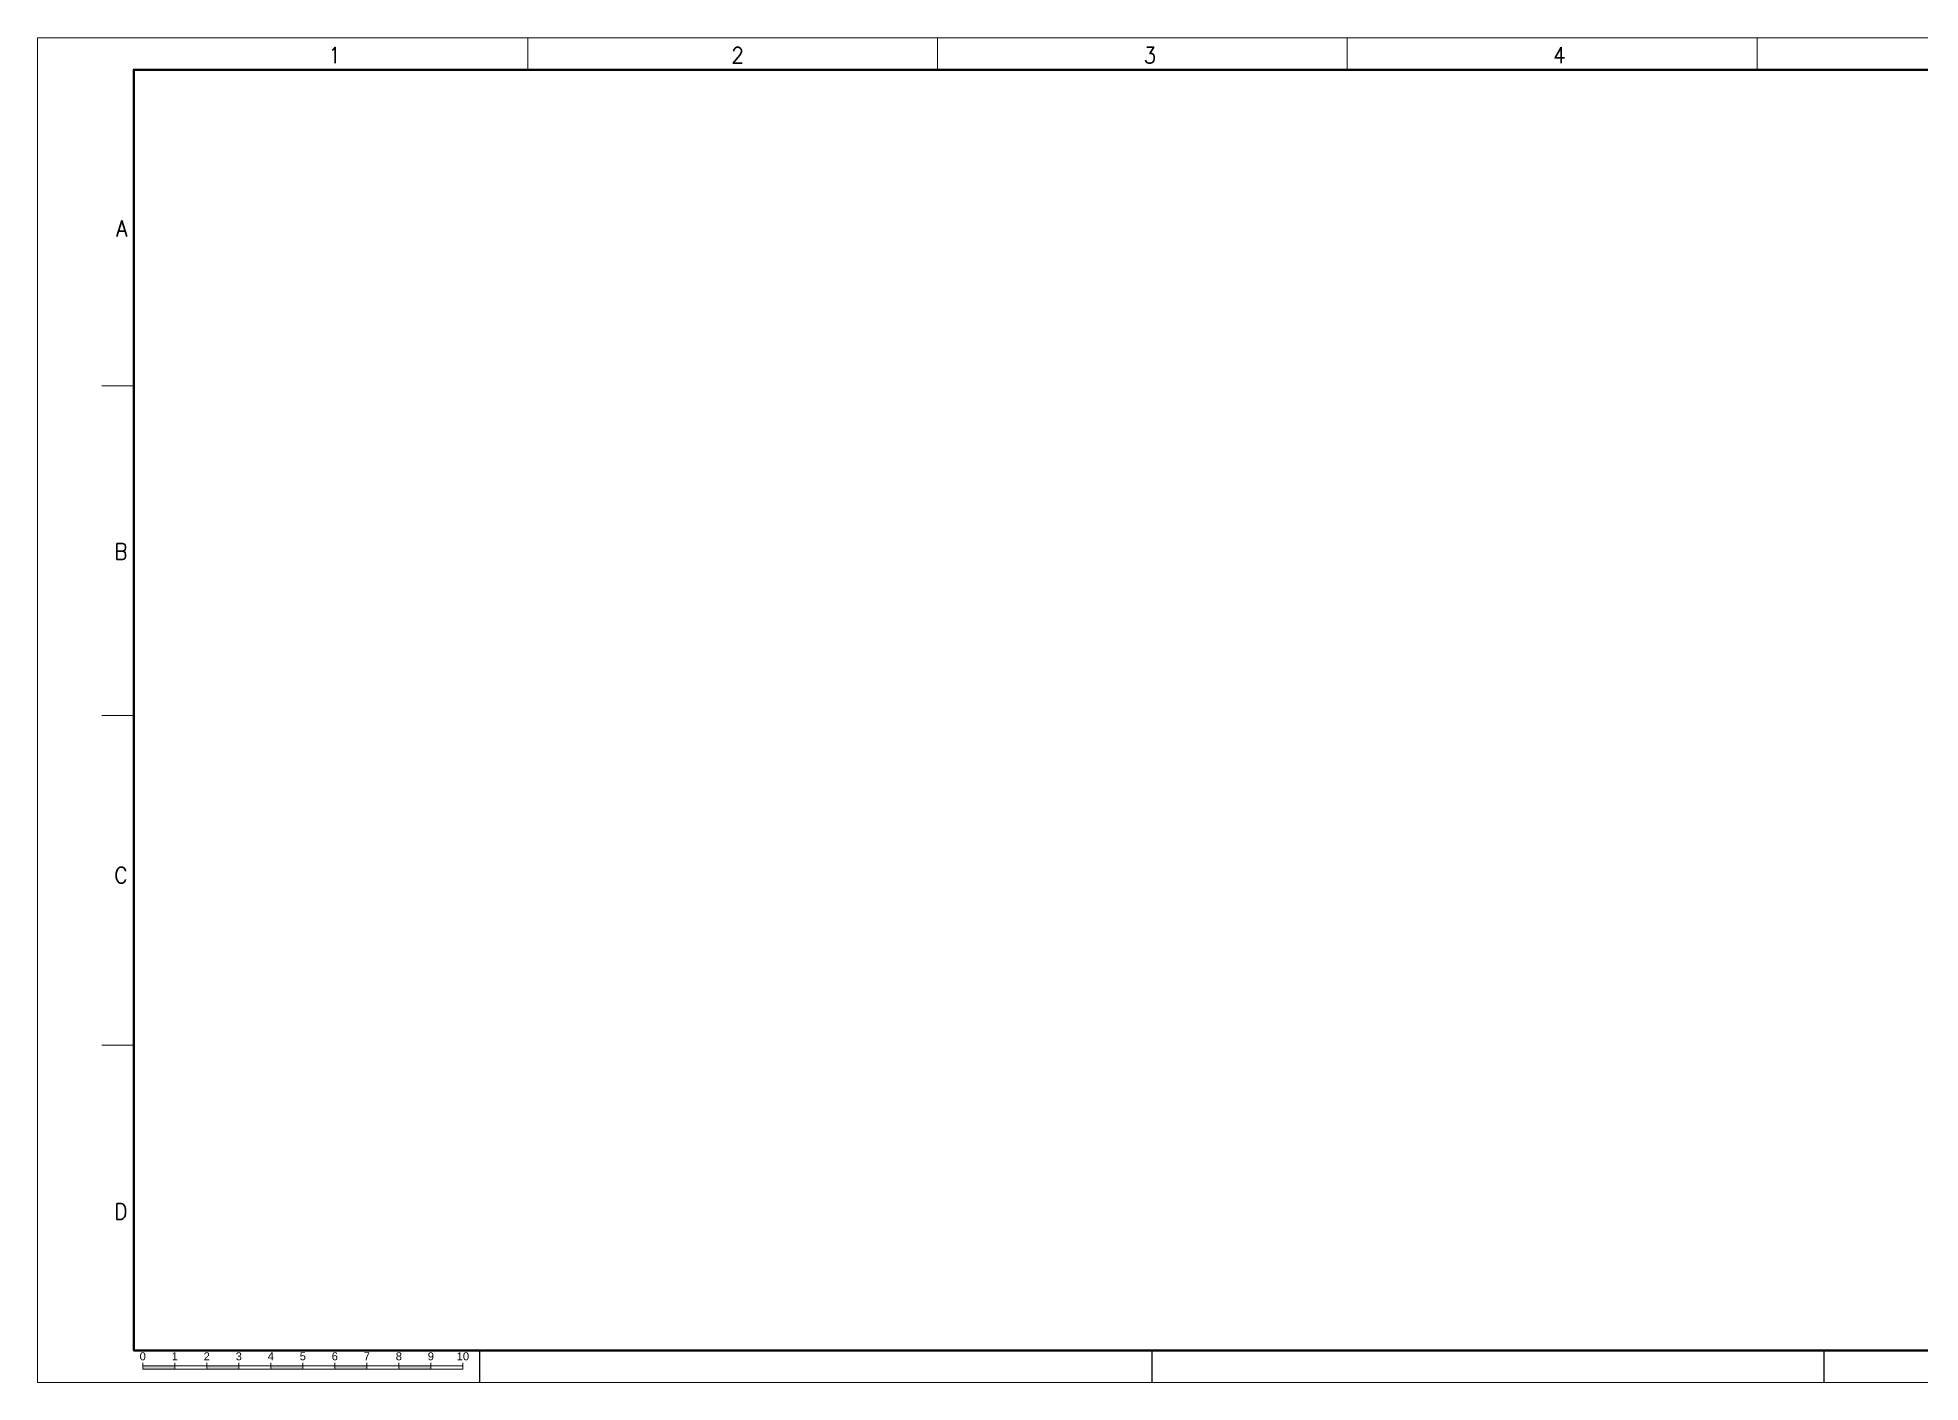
# Paper-space layout 'A2.0' of a CAD drawing. Header units: millimetres. Extents: x -811 to 377, y -174 to 246.
# Drawn here: x -811 to -222, y -174 to 246 of the extents above; entities that cross this region are included whole.
import ezdxf
from ezdxf.enums import TextEntityAlignment as Align

# ---------------------------------------------------------------- set-up
doc = ezdxf.new("R2010")
doc.units = ezdxf.units.MM
doc.header["$LTSCALE"] = 0.5
doc.layers.add('Border', color=7, linetype='Continuous', lineweight=0)
doc.styles.get("Standard").update_dxf_attribs({"font": 'arial.ttf'})
doc.styles.add('Style-STANDARD', font='STANDARD.shx')

# ---------------------------------------------------------------- blocks, each defined once
blk = doc.blocks.new('A3.0_v03_CZ')
at = {"layer": 'Border', "linetype": 'Continuous', "lineweight": 0}
h = blk.add_hatch(color=7, dxfattribs=at)
h.dxf.hatch_style = 1
h.paths.add_polyline_path([(-1145.17, 4.14), (-1145.17, 5.14), (-1155.17, 5.14), (-1155.17, 4.14)])
h.paths.add_polyline_path([(-1125.17, 4.14), (-1125.17, 5.14), (-1135.17, 5.14), (-1135.17, 4.14)])
h.paths.add_polyline_path([(-1115.17, 5.14), (-1115.17, 4.14), (-1105.17, 4.14), (-1105.17, 5.14)])
h.paths.add_polyline_path([(-1095.17, 5.14), (-1095.17, 4.14), (-1085.17, 4.14), (-1085.17, 5.14)])
h.paths.add_polyline_path([(-1075.17, 5.14), (-1075.17, 4.14), (-1065.17, 4.14), (-1065.17, 5.14)])
for p, q in [((-1050, 10), (-1050, 0)), ((-840, 10), (-840, 0)), ((-630, 10), (-630, 0))]:
    blk.add_line(p, q)
at = {"layer": 'Border', "color": 7, "linetype": 'Continuous', "lineweight": 0}
for p, q in [((-1034.9, 410), (-1034.9, 419.7)), ((-906.9, 410), (-906.9, 419.7)), ((-778.9, 410), (-778.9, 419.7)), ((-650.9, 410), (-650.9, 419.7)), ((-1168, 311.3), (-1158, 311.3)), ((-1168, 208.3), (-1158, 208.3)), ((-1168, 105.3), (-1158, 105.3))]:
    blk.add_line(p, q, dxfattribs=at)
at = {"layer": 'Border', "color": 7, "linetype": 'Continuous', "lineweight": 0, "flags": 128}
blk.add_lwpolyline([(-1188, 0), (0, 0), (0, 420), (-1188, 420)], close=True, dxfattribs=at)
at = {"layer": 'Border', "color": 7, "linetype": 'Continuous', "lineweight": 50}
blk.add_lwpolyline([(-210, 10), (-1158, 10), (-1158, 410), (-10, 410), (-10, 297)], dxfattribs=at)
at = {"layer": 'Border', "color": 7, "linetype": 'Continuous', "lineweight": 0}
for points in [[(-1155.17, 4.14), (-1155.17, 6.14)], [(-1145.17, 4.14), (-1145.17, 6.14)], [(-1135.17, 4.14), (-1135.17, 6.14)], [(-1125.17, 4.14), (-1125.17, 6.14)], [(-1115.17, 4.14), (-1115.17, 6.14)], [(-1105.17, 4.14), (-1105.17, 6.14)], [(-1095.17, 4.14), (-1095.17, 6.14)], [(-1085.17, 4.14), (-1085.17, 6.14)], [(-1075.17, 4.14), (-1075.17, 6.14)], [(-1065.17, 4.14), (-1065.17, 6.14)], [(-1055.17, 4.14), (-1055.17, 6.14)], [(-1155.17, 5.14), (-1055.17, 5.14)], [(-1155.17, 4.14), (-1055.17, 4.14)]]:
    blk.add_lwpolyline(points, dxfattribs=at)
at = {"layer": 'Border', "color": 7, "linetype": 'Continuous', "lineweight": 30, "style": 'Style-STANDARD'}
for s, p in [('1', (-1097.2, 412)), ('2', (-971.3, 412)), ('3', (-842.5, 412)), ('4', (-714.6, 412))]:
    blk.add_text(s, height=5, dxfattribs=at).set_placement(p)
for s, p in [('A', (-1159.93, 360.4)), ('B', (-1159.93, 259.5)), ('C', (-1159.93, 158.4)), ('D', (-1159.93, 53.4))]:
    blk.add_text(s, height=5, dxfattribs=at).set_placement(p, align=Align.MIDDLE_RIGHT)
at = {"layer": 'Border', "color": 7, "linetype": 'Continuous', "lineweight": 0}
for s, p in [('0', (-1155.17, 8.14)), ('1', (-1145.17, 8.14)), ('2', (-1135.17, 8.14)), ('3', (-1125.17, 8.14)), ('4', (-1115.17, 8.14)), ('5', (-1105.17, 8.14)), ('6', (-1095.17, 8.14)), ('7', (-1085.17, 8.14)), ('8', (-1075.17, 8.14)), ('9', (-1065.17, 8.14)), ('10', (-1055.17, 8.14))]:
    blk.add_text(s, height=2.5, dxfattribs=at).set_placement(p, align=Align.MIDDLE)

psp = doc.layouts.new('A2.0')

# ---------------------------------------------------------------- block references
psp.add_blockref('A3.0_v03_CZ', (377.45, -173.73))

doc.saveas('drawing.dxf')
